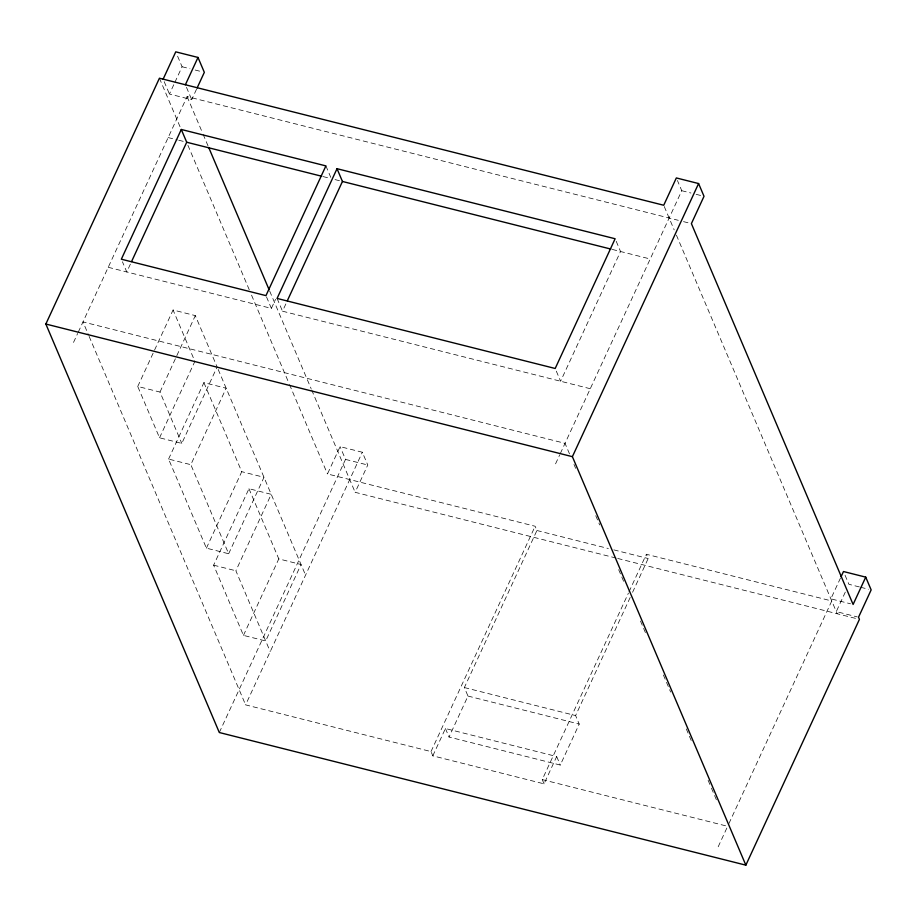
<?xml version="1.0" encoding="UTF-8"?>
<svg xmlns="http://www.w3.org/2000/svg" width="917" height="917" viewBox="0 0 917 917"><rect width="100%" height="100%" fill="white"/><g stroke="black" fill="none" stroke-linecap="round" stroke-linejoin="round"><path stroke-width="0.69" stroke-dasharray="4.58 3.44" d="M196.513 89.247L191.71 99.655L169.462 94.05L174.264 83.653M174.872 82.347L182.082 66.746L176.809 54.332M73.52 342.408L77.658 333.444M78.254 332.16L187.102 96.594L678.305 220.321M130.363 264.176L126.764 271.959L122.431 261.758M137.745 386.458L173.072 310.003L195.321 315.608L217.123 366.96L181.795 443.404L159.547 437.799L137.745 386.458L159.994 392.063L181.795 443.404M159.994 392.063L195.321 315.608M159.547 437.799L194.874 361.355L173.072 310.003M168.579 459.073L203.906 382.63L226.155 388.235L190.828 464.678L228.654 553.753L206.405 548.148L168.579 459.073L190.828 464.678M108.229 267.294L271.375 308.387L275.57 299.309M590.273 388.716L282.505 311.195L286.7 302.117M206.405 548.148L241.744 471.682L203.906 382.63M248.965 488.704L278.791 558.9L301.04 564.505L265.701 640.983L243.452 635.378L213.638 565.17L248.965 488.704L271.214 494.309L235.887 570.775L270.217 651.62M228.654 553.753L263.993 477.287L241.744 471.682M243.452 635.378L278.791 558.9M630.174 597.471L575.601 715.569L579.223 724.086L560.287 765.053L449.043 737.027L467.979 696.06L464.369 687.555L536.926 530.507L535.127 526.255L327.472 473.951L340.092 446.636L362.341 452.241L367.763 465.011L355.143 492.314L616.304 558.109M219.312 732.523L345.514 459.406L340.092 446.636M432.813 755.837L445.433 728.522L556.676 756.536L544.056 783.852L432.813 755.837L431.013 751.573L245.607 704.875L362.341 452.241M555.564 463.83L559.702 454.866M560.298 453.583L681.767 190.702L677.422 180.489M431.013 751.573L535.127 526.255M544.056 783.852L542.245 779.599L628.409 593.127M629.016 591.832L646.359 554.269L831.765 600.979L728.247 825.002M632.581 592.279L648.17 558.533L646.359 554.269M840.476 578.042L830.859 598.847L850.495 603.787M718.183 846.781L727.651 826.297M845.291 592.107L836.281 611.616L857.223 616.889M681.767 190.702L690.925 193.017M696.152 194.335L701.39 195.653M182.082 66.746L189.934 68.718M195.172 70.036L201.717 71.686M683.532 221.639L691.395 223.622M168.166 137.561L177.44 139.9M178.758 140.232L184.065 141.562M323.059 176.58L329.948 178.311M335.026 179.594L339.978 180.844M612.247 249.424L650.21 258.984M859.367 586.937L848.901 584.301L844.568 574.088M860.685 587.27L868.537 589.241M345.514 459.406L367.763 465.011M536.926 530.507L608.338 548.504M613.84 549.879L648.17 558.533M617.691 558.453L856.822 618.688M213.638 565.17L235.887 570.775M464.369 687.555L575.601 715.569M467.979 696.06L579.223 724.086M542.245 779.599L726.264 825.953M664.263 206.531L674.178 229.88M676.414 235.153L837.187 613.737M616.213 241.297L620.545 251.51L560.608 381.243L555.186 368.485M569.503 453.869L565.032 443.335L82.989 321.913L88.571 335.083M573.973 464.392L575.647 468.346M595.763 515.721L599.672 524.937M618.677 569.675L623.709 581.527M640.467 621.004L646.623 635.481M663.381 674.958L670.648 692.071M686.294 728.912L692.438 743.389M708.096 780.241L710.881 786.82M711.443 788.139L717.587 802.616M325.902 165.897L330.785 177.382M556.676 756.536L560.287 765.053M277.083 298.426L282.505 311.195M186.472 87.321L191.71 99.655M187.102 96.594L202.554 132.988M203.115 134.306L208.148 146.158M269.701 291.113L311.115 388.625M311.665 389.943L355.143 492.314M266.503 296.902L271.375 308.387M445.433 728.522L449.043 737.027M164.189 81.647L169.462 94.05M159.432 78.22L180.649 128.185M187.905 145.276L249.309 289.887M251.545 295.148L288.947 383.237M289.508 384.555L327.472 473.951M218.189 369.459L305.556 575.142M89.132 336.39L245.607 704.875"/><path stroke-width="1.38" d="M865.728 577.137L871.15 589.906L858.53 617.221L859.435 619.342L745.853 865.155L219.312 732.523L45.85 324.033L159.432 78.22L663.725 205.248L676.345 177.944L698.594 183.549L704.015 196.307L691.395 223.622L853.108 604.452L865.728 577.137L843.48 571.532L841.072 576.736M163.134 79.16L175.755 51.845L198.003 57.45L204.331 72.34L197.121 87.952M185.383 84.765L198.003 57.45M181.291 129.469L121.342 259.202L265.953 295.629L325.902 165.897L181.291 129.469L186.713 142.238L131.555 261.586M337.02 168.694L277.083 298.426L555.186 368.485L615.124 238.752L337.02 168.694L342.442 181.463L287.296 300.81M745.853 865.155L572.391 456.666L698.594 183.549M186.713 142.238L321.684 176.236M342.442 181.463L610.86 249.069M45.85 324.033L572.391 456.666M208.709 147.477L269.139 289.795"/></g></svg>
